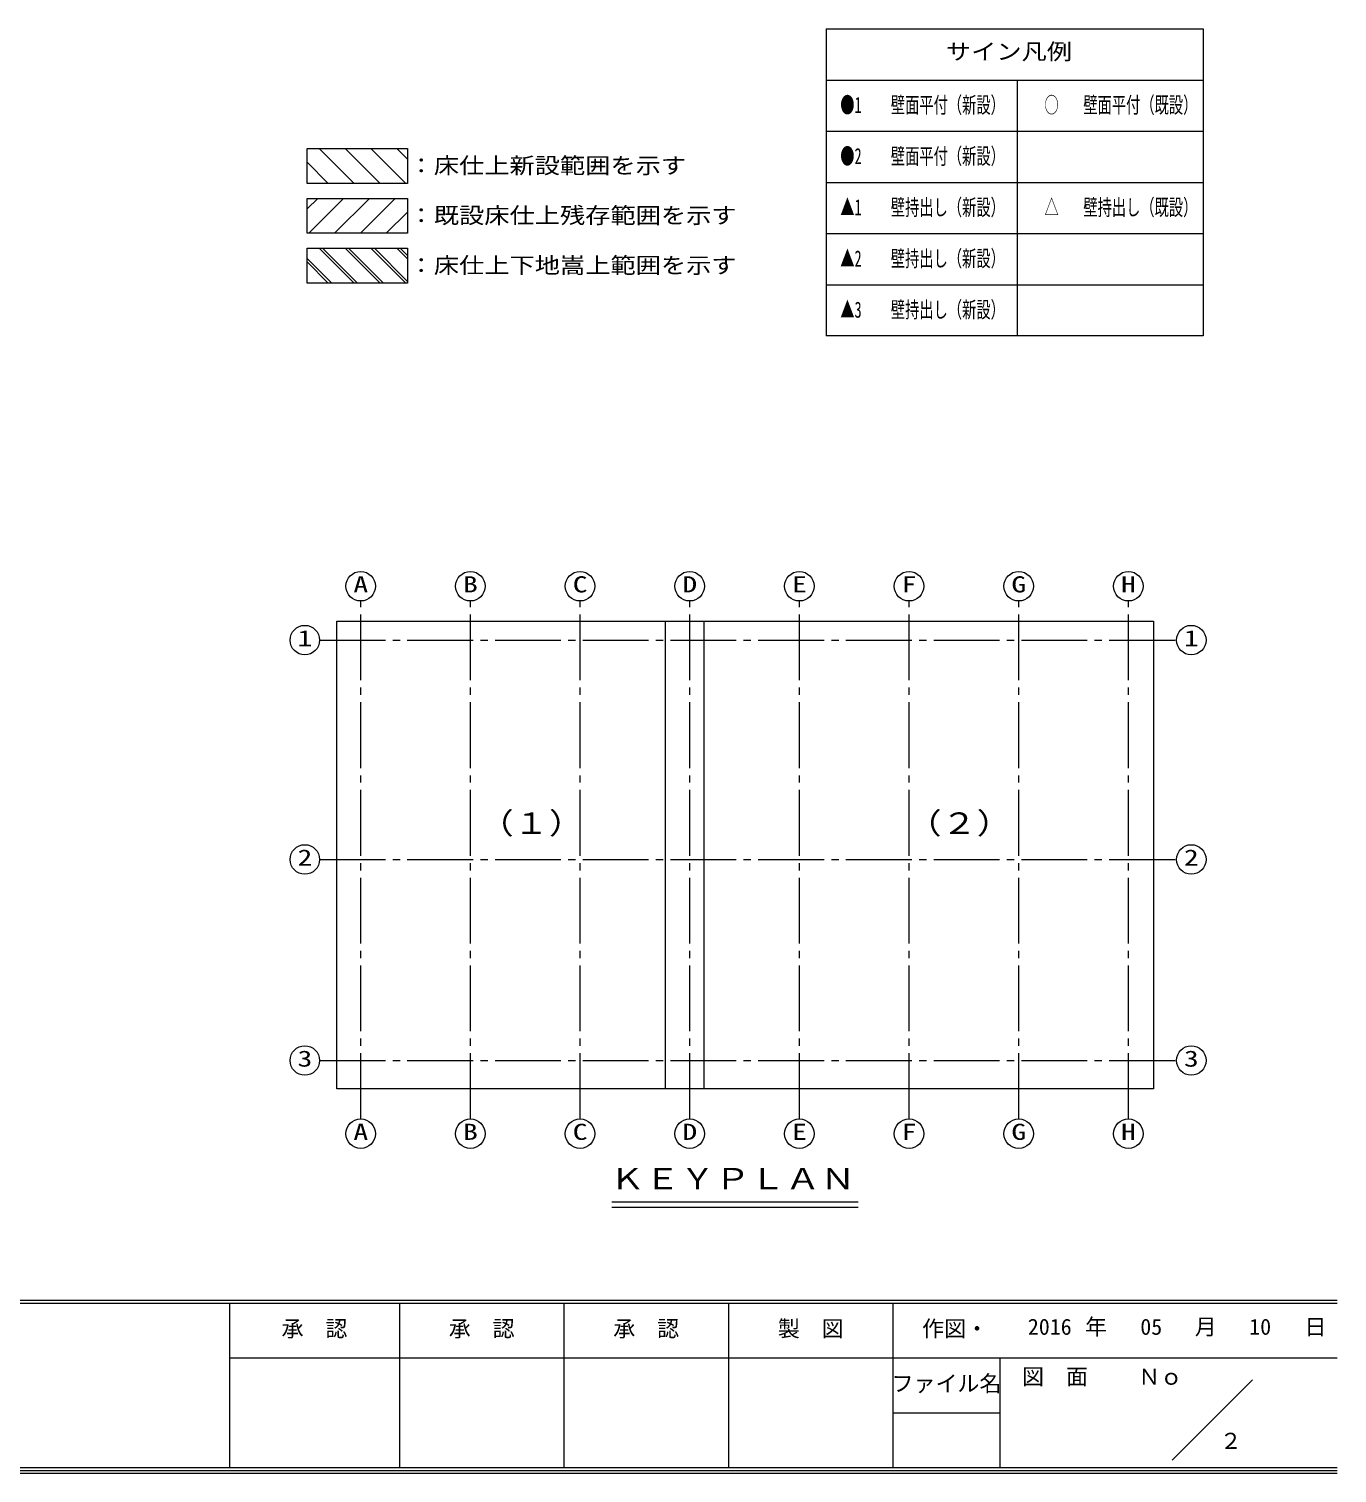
# Model space of a CAD drawing. Units: millimetres on the paper, enlarged 50 times. Extents: x -48066 to 77311, y -302220 to 10476.
# Drawn here: x 68365 to 77311, y -55105 to -45229 of the extents above; entities that cross this region are included whole.
import ezdxf
from ezdxf.enums import TextEntityAlignment as Align

# ---------------------------------------------------------------- set-up
doc = ezdxf.new("R2010")
doc.units = ezdxf.units.MM
doc.header["$LTSCALE"] = 50
doc.linetypes.add('CHAIN2', pattern=[12, 9, -1, 1, -1])
for name, color, linetype, lineweight in [('C-0_通り芯', 4, 'Continuous', 18), ('C-1_躯体', 4, 'Continuous', 18), ('F-0_図面枠', 4, 'Continuous', 18), ('F-6_凡例', 4, 'Continuous', 18)]:
    doc.layers.add(name, color=color, linetype=linetype, lineweight=lineweight)
doc.styles.add('ＭＳ ゴシック', font='')
doc.styles.get('ＭＳ ゴシック').set_extended_font_data('MS Gothic')

msp = doc.modelspace()

# ---------------------------------------------------------------- linework, layer by layer
at = {"layer": 'C-0_通り芯', "color": 6, "linetype": 'CHAIN2'}
for p, q in [((70634.03, -52683.34), (70634.03, -49141.06)), ((71384.03, -52683.34), (71384.03, -49141.06)), ((72134.03, -52683.34), (72134.03, -49141.06)), ((72884.03, -52683.34), (72884.03, -49141.06)), ((73634.03, -52683.34), (73634.03, -49141.06)), ((74384.03, -52683.34), (74384.03, -49141.06)), ((75134.03, -52683.34), (75134.03, -49141.06)), ((75884.03, -52683.34), (75884.03, -49141.06)), ((70352.78, -49408.49), (76210.17, -49408.49)), ((70352.78, -50908.49), (76210.17, -50908.49)), ((70352.78, -52283.49), (76210.17, -52283.49))]:
    msp.add_line(p, q, dxfattribs=at)
at = {"layer": 'C-0_通り芯'}
for centre in [(70634.03, -49040.23), (71384.03, -49040.23), (72134.03, -49040.23), (72884.03, -49040.23), (73634.03, -49040.23), (74384.03, -49040.23), (75134.03, -49040.23), (75884.03, -49040.23), (70251.95, -49408.49), (76313.92, -49408.49), (70251.95, -50908.49), (76313.92, -50908.49), (70251.95, -52283.49), (76313.92, -52283.49), (70634.03, -52784.17), (71384.03, -52784.17), (72134.03, -52784.17), (72884.03, -52784.17), (73634.03, -52784.17), (74384.03, -52784.17), (75134.03, -52784.17), (75884.03, -52784.17)]:
    msp.add_circle(centre, 100.83, dxfattribs=at)
at = {"layer": 'C-1_躯体'}
for p, q in [((72717.03, -49279.39), (72717.03, -52476.35)), ((72980.91, -49279.39), (72980.91, -52476.35)), ((72351.26, -53250.87), (74036.91, -53250.87)), ((72351.26, -53285.78), (74036.91, -53285.78))]:
    msp.add_line(p, q, dxfattribs=at)
msp.add_lwpolyline([(70470.91, -49279.39), (76055.35, -49279.39), (76055.35, -52476.35), (70470.91, -52476.35)], close=True, dxfattribs=at)
at = {"layer": 'F-0_図面枠'}
for p, q in [((73817.16, -45228.76), (73817.16, -47328.76)), ((73817.16, -45578.76), (76395.65, -45578.76)), ((75122.39, -45578.76), (75122.39, -47328.76)), ((73817.16, -45928.76), (76395.65, -45928.76)), ((73817.16, -46278.76), (76395.65, -46278.76)), ((73817.16, -46628.76), (76395.65, -46628.76)), ((73817.16, -46978.76), (76395.65, -46978.76)), ((76395.65, -47328.76), (73817.16, -47328.76))]:
    msp.add_line(p, q, dxfattribs=at)
at = {"layer": 'F-0_図面枠', "color": 7, "lineweight": 9}
for p, q in [((37161.37, -53923.31), (77311.38, -53923.31)), ((37161.37, -53942.06), (77311.38, -53942.06)), ((69736.38, -53942.06), (69736.38, -55067.29)), ((70898.87, -53942.06), (70898.87, -55064.95)), ((72023.88, -53942.06), (72023.88, -55064.95)), ((73148.88, -53942.06), (73148.88, -55064.95)), ((74273.88, -53942.06), (74273.88, -55064.95)), ((76184.08, -55015.98), (76733.07, -54466.98)), ((37161.37, -55067.58), (77311.38, -55067.58)), ((37161.37, -55086.33), (77311.38, -55086.33)), ((37161.37, -55105.08), (77311.38, -55105.08))]:
    msp.add_line(p, q, dxfattribs=at)
at = {"layer": 'F-0_図面枠', "color": 6}
for p, q in [((69736.38, -54317.53), (77311.38, -54317.53)), ((75005.94, -54317.53), (75005.94, -55064.95)), ((74273.88, -54692.55), (75005.94, -54692.55))]:
    msp.add_line(p, q, dxfattribs=at)
at = {"layer": 'F-0_図面枠'}
msp.add_lwpolyline([(73817.16, -45228.76), (76395.65, -45228.76), (76395.65, -47328.76)], dxfattribs=at)
at = {"layer": 'F-6_凡例'}
for p, q in [((70589.21, -46285.14), (70350.56, -46046.49)), ((70765.99, -46285.14), (70527.34, -46046.49)), ((70942.76, -46285.14), (70704.11, -46046.49)), ((70953.2, -46118.8), (70880.89, -46046.49)), ((70412.43, -46285.14), (70267.84, -46140.55)), ((70267.84, -46459.85), (70340.15, -46387.55)), ((70278.27, -46626.2), (70516.92, -46387.55)), ((70455.05, -46626.2), (70693.7, -46387.55)), ((70631.83, -46626.2), (70870.48, -46387.55)), ((70808.6, -46626.2), (70953.2, -46481.6)), ((70435.62, -46967.25), (70267.84, -46799.47)), ((70589.21, -46967.25), (70350.56, -46728.6)), ((70612.4, -46967.25), (70373.75, -46728.6)), ((70765.99, -46967.25), (70527.34, -46728.6)), ((70789.18, -46967.25), (70550.53, -46728.6)), ((70942.76, -46967.25), (70704.11, -46728.6)), ((70954.36, -46955.65), (70727.3, -46728.6)), ((70953.2, -46800.91), (70880.89, -46728.6)), ((70953.2, -46777.72), (70904.08, -46728.6)), ((70412.43, -46967.25), (70267.84, -46822.66))]:
    msp.add_line(p, q, dxfattribs=at)
at = {"layer": 'F-6_凡例', "color": 7, "lineweight": 9}
for points in [[(70267.84, -46046.49), (70953.2, -46046.49), (70953.2, -46285.14), (70267.84, -46285.14)], [(70267.84, -46387.55), (70953.2, -46387.55), (70953.2, -46626.2), (70267.84, -46626.2)], [(70267.84, -46728.6), (70953.2, -46728.6), (70953.2, -46967.25), (70267.84, -46967.25)]]:
    msp.add_lwpolyline(points, close=True, dxfattribs=at)

# ---------------------------------------------------------------- texts
at = {"layer": 'C-0_通り芯', "style": 'ＭＳ ゴシック', "width": 1.35}
for s, p in [('A', (70584.03, -49115.23)), ('B', (71334.03, -49115.23)), ('C', (72084.03, -49115.23)), ('D', (72834.03, -49115.23)), ('E', (73584.03, -49115.23)), ('F', (74334.03, -49115.23)), ('G', (75084.03, -49115.23)), ('H', (75834.03, -49115.23)), ('1', (70201.95, -49483.49)), ('1', (76263.92, -49483.49)), ('2', (70201.95, -50983.49)), ('2', (76263.92, -50983.49)), ('3', (70201.95, -52358.49)), ('3', (76263.92, -52358.49)), ('A', (70584.03, -52859.17)), ('B', (71334.03, -52859.17)), ('C', (72084.03, -52859.17)), ('D', (72834.03, -52859.17)), ('E', (73584.03, -52859.17)), ('F', (74334.03, -52859.17)), ('G', (75084.03, -52859.17)), ('H', (75834.03, -52859.17))]:
    msp.add_text(s, height=110, dxfattribs=at).set_placement(p, align=Align.BOTTOM_LEFT)
at = {"layer": 'C-1_躯体', "style": 'ＭＳ ゴシック', "width": 1.2}
for s, p in [('（１）', (71440.98, -50777.75)), ('（２）', (74366.86, -50777.75)), ('ＫＥＹＰＬＡＮ', (72337.21, -53208.58))]:
    msp.add_text(s, height=146.6, dxfattribs=at).set_placement(p, align=Align.BOTTOM_LEFT)
at = {"layer": 'F-0_図面枠', "style": 'ＭＳ ゴシック'}
for s, width, p in [('サイン凡例', 1.15, (74635.79, -45471.94)), ('●1', 0.65, (73913.72, -45836.82)), ('壁面平付（新設）', 0.65, (74259.23, -45836.82)), ('○', 0.65, (75309.94, -45836.82)), ('壁面平付（既設）', 0.65, (75575.72, -45836.82)), ('●2', 0.65, (73913.72, -46186.82)), ('壁面平付（新設）', 0.65, (74259.23, -46186.82)), ('▲1', 0.65, (73913.72, -46536.82)), ('壁持出し（新設）', 0.65, (74259.23, -46536.82)), ('△', 0.65, (75309.94, -46536.82)), ('壁持出し（既設）', 0.65, (75575.72, -46536.82)), ('▲2', 0.65, (73913.72, -46886.82)), ('壁持出し（新設）', 0.65, (74259.23, -46886.82)), ('▲3', 0.65, (73913.72, -47236.82)), ('壁持出し（新設）', 0.65, (74259.23, -47236.82))]:
    msp.add_text(s, height=110, dxfattribs=dict(at, width=width)).set_placement(p, align=Align.BOTTOM_LEFT)
at = {"layer": 'F-0_図面枠', "color": 3, "style": 'ＭＳ ゴシック'}
for s, p in [('承\u3000認', (70092.63, -54204.79)), ('承\u3000認', (71236.38, -54204.79)), ('承\u3000認', (72361.38, -54204.79)), ('製\u3000図', (73486.38, -54204.79)), ('作図・', (74473.78, -54204.79)), ('2016', (75196.56, -54192.29)), ('年\u3000\u3000\u3000\u3000月\u3000\u3000\u3000\u3000日', (75587.8, -54192.29)), ('05', (75965.48, -54192.29)), ('10', (76710.44, -54192.29)), ('図\u3000面', (75157.12, -54532.72)), ('Ｎｏ', (75951.97, -54533.99)), ('ファイル名', (74264.91, -54580.04)), ('２', (76509.51, -54972.23))]:
    msp.add_text(s, height=110, dxfattribs=at).set_placement(p, align=Align.BOTTOM_LEFT)
at = {"layer": 'F-6_凡例', "style": 'ＭＳ ゴシック', "width": 1.15}
for s, p in [('：床仕上新設範囲を示す', (70961.56, -46251.17)), ('：既設床仕上残存範囲を示す', (70961.56, -46592.22)), ('：床仕上下地嵩上範囲を示す', (70961.56, -46933.28))]:
    msp.add_text(s, height=110, dxfattribs=at).set_placement(p, align=Align.BOTTOM_LEFT)

doc.saveas('drawing.dxf')
